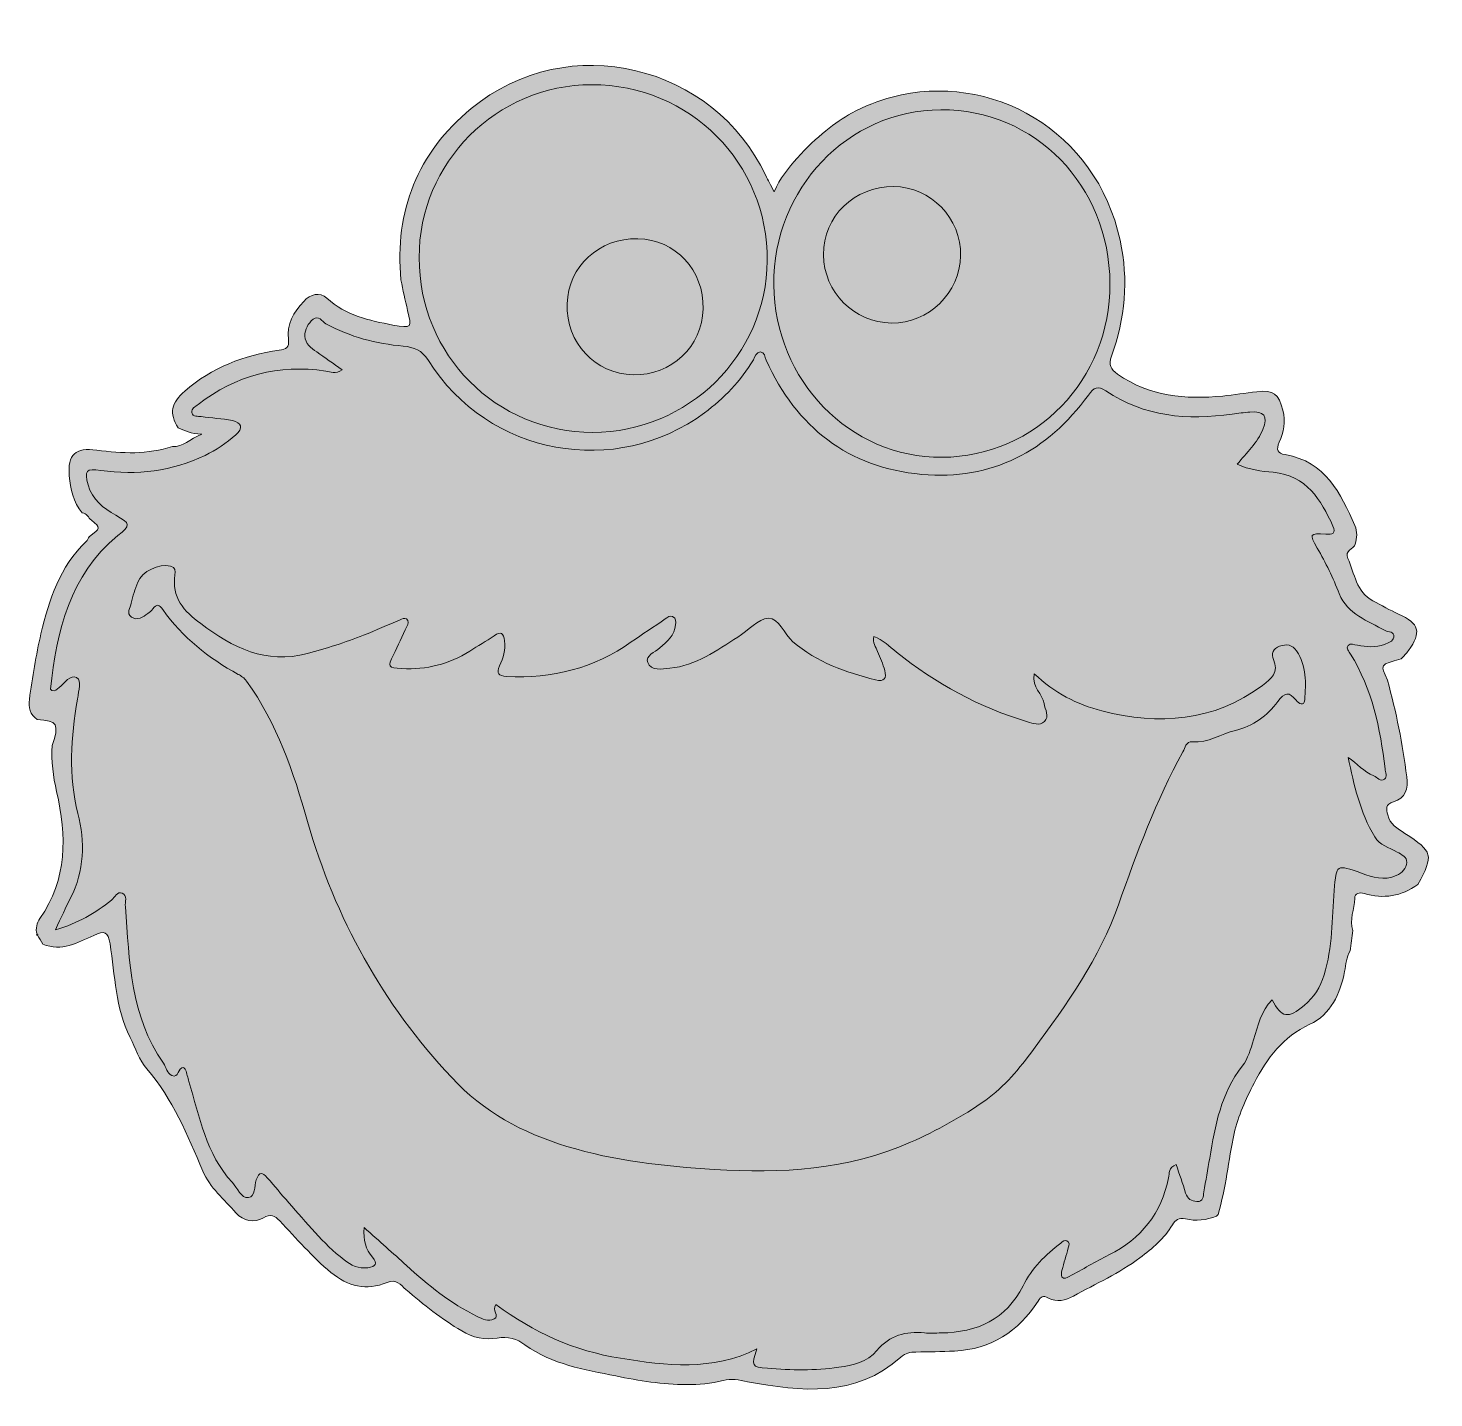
# Model space of a CAD drawing. Header units: inches. Extents: x 0.53 to 4.56, y -4.42 to -0.5.
import ezdxf

# ---------------------------------------------------------------- set-up
doc = ezdxf.new("R2010")
doc.units = ezdxf.units.IN
doc.header["$MEASUREMENT"] = 0
doc.layers.add('Layer 1', color=7, linetype='Continuous')

# ---------------------------------------------------------------- blocks, each defined once
blk = doc.blocks.new('block 2')
at = {"layer": 'Layer 1'}
h = blk.add_hatch(color=152, dxfattribs=at)
h.dxf.hatch_style = 2
edge = h.paths.add_edge_path()
edge.add_spline(control_points=[(0.5988, -2.391), (0.6174, -2.2242), (0.6522, -2.0651), (0.7919, -1.9508), (0.8298, -1.9199), (0.8275, -1.9165), (0.7858, -1.8926), (0.7497, -1.8719), (0.7182, -1.8479), (0.7065, -1.8049), (0.6956, -1.7647), (0.7006, -1.7577), (0.7426, -1.7637), (0.8466, -1.7787), (0.9468, -1.7666), (1.0418, -1.7207), (1.0737, -1.7053), (1.1031, -1.6854), (1.1299, -1.662), (1.1523, -1.6424), (1.1464, -1.6267), (1.12, -1.6211), (1.0907, -1.6148), (1.0602, -1.6141), (1.0305, -1.6093), (1.0213, -1.6078), (1.0069, -1.612), (1.0039, -1.5984), (1.0012, -1.5861), (1.0139, -1.5812), (1.0218, -1.575), (1.1302, -1.4912), (1.252, -1.4588), (1.3877, -1.479), (1.4013, -1.4811), (1.4154, -1.4891), (1.4344, -1.4757), (1.4091, -1.4576), (1.3856, -1.4406), (1.3618, -1.424), (1.3453, -1.4126), (1.3286, -1.4007), (1.3277, -1.3788), (1.327, -1.3595), (1.3375, -1.3424), (1.3512, -1.3307), (1.3669, -1.3173), (1.3767, -1.3371), (1.3881, -1.3433), (1.4571, -1.3816), (1.5317, -1.4005), (1.6094, -1.4077), (1.6408, -1.4107), (1.6632, -1.4189), (1.6818, -1.4488), (1.8531, -1.7232), (2.2202, -1.7864), (2.4728, -1.599), (2.5293, -1.5571), (2.5769, -1.5072), (2.6132, -1.4468), (2.6185, -1.4382), (2.6212, -1.4246), (2.6329, -1.4244), (2.646, -1.4242), (2.6457, -1.4387), (2.6498, -1.4477), (2.7373, -1.6402), (2.8846, -1.7563), (3.0958, -1.7751), (3.2961, -1.793), (3.4559, -1.7102), (3.5733, -1.5478), (3.5892, -1.5258), (3.6009, -1.5204), (3.6231, -1.5354), (3.7342, -1.6102), (3.8572, -1.621), (3.9857, -1.6022), (4.0025, -1.5997), (4.0196, -1.5981), (4.0365, -1.5967), (4.0773, -1.5934), (4.0885, -1.6079), (4.0735, -1.6464), (4.0584, -1.6851), (4.0269, -1.7124), (4.0003, -1.7463), (4.0337, -1.7624), (4.0694, -1.7658), (4.1033, -1.7693), (4.1996, -1.7791), (4.2399, -1.8475), (4.2745, -1.9236), (4.2841, -1.9446), (4.2726, -1.9474), (4.2542, -1.9465), (4.207, -1.9443), (4.2059, -1.9456), (4.2294, -1.9863), (4.2539, -2.0284), (4.2744, -2.072), (4.2926, -2.1171), (4.3165, -2.1763), (4.3744, -2.1949), (4.4241, -2.223), (4.4332, -2.2282), (4.4514, -2.2243), (4.4486, -2.2419), (4.4466, -2.2546), (4.4334, -2.2582), (4.4221, -2.2625), (4.3964, -2.2723), (4.3705, -2.2698), (4.3444, -2.265), (4.3355, -2.2634), (4.3249, -2.2583), (4.3183, -2.2659), (4.3107, -2.2747), (4.3202, -2.2825), (4.3248, -2.2901), (4.3865, -2.391), (4.4104, -2.5033), (4.4237, -2.6188), (4.4249, -2.629), (4.431, -2.642), (4.4222, -2.6488), (4.4104, -2.6581), (4.4016, -2.6432), (4.3913, -2.6391), (4.363, -2.6278), (4.3439, -2.6039), (4.3182, -2.5864), (4.3348, -2.6657), (4.3519, -2.7441), (4.3941, -2.8141), (4.4086, -2.8381), (4.4357, -2.8448), (4.4581, -2.8577), (4.4709, -2.865), (4.4869, -2.8725), (4.4861, -2.8874), (4.4852, -2.9043), (4.4729, -2.9176), (4.4558, -2.9254), (4.4213, -2.9411), (4.3886, -2.9297), (4.3567, -2.9185), (4.283, -2.8924), (4.2842, -2.8918), (4.2782, -2.9681), (4.2718, -3.049), (4.2734, -3.1309), (4.2491, -3.2098), (4.2384, -3.2448), (4.2198, -3.2741), (4.192, -3.2975), (4.146, -3.3364), (4.1275, -3.3334), (4.1002, -3.2812), (4.0671, -3.3131), (4.0597, -3.3563), (4.0469, -3.3959), (4.0383, -3.4223), (4.0314, -3.4503), (4.0146, -3.4715), (3.953, -3.5491), (3.9371, -3.642), (3.9212, -3.7352), (3.9156, -3.7675), (3.9097, -3.7998), (3.9044, -3.8322), (3.9022, -3.8449), (3.9034, -3.8606), (3.8842, -3.8593), (3.8692, -3.8583), (3.8571, -3.8524), (3.8522, -3.8354), (3.8442, -3.8081), (3.8344, -3.7814), (3.8252, -3.7538), (3.8027, -3.7615), (3.8057, -3.7792), (3.8033, -3.7913), (3.7828, -3.8936), (3.7247, -3.9659), (3.6324, -4.0128), (3.5939, -4.0324), (3.5564, -4.054), (3.5181, -4.0743), (3.5118, -4.0777), (3.5031, -4.0837), (3.4973, -4.0752), (3.4945, -4.0711), (3.4963, -4.0628), (3.4978, -4.0568), (3.5034, -4.0352), (3.51, -4.0139), (3.5158, -3.9924), (3.5177, -3.9852), (3.5214, -3.9763), (3.5119, -3.9719), (3.5053, -3.9689), (3.5, -3.9744), (3.4947, -3.9785), (3.4502, -4.012), (3.4113, -4.0508), (3.3861, -4.101), (3.3374, -4.198), (3.2545, -4.2347), (3.1512, -4.2362), (3.1355, -4.2365), (3.1196, -4.2377), (3.104, -4.2362), (3.05, -4.2309), (3.0038, -4.2428), (2.9672, -4.2867), (2.9394, -4.3199), (2.8984, -4.3287), (2.8578, -4.3346), (2.7899, -4.3447), (2.7215, -4.3428), (2.6534, -4.3375), (2.6083, -4.3339), (2.6071, -4.3303), (2.6236, -4.2818), (2.4941, -4.3464), (2.364, -4.3297), (2.2324, -4.3089), (2.0999, -4.288), (1.9827, -4.2341), (1.8754, -4.1551), (1.8618, -4.1712), (1.8873, -4.187), (1.87, -4.1962), (1.8531, -4.2053), (1.8367, -4.1961), (1.8215, -4.1888), (1.7454, -4.152), (1.681, -4.0991), (1.619, -4.0427), (1.5805, -4.0077), (1.5414, -3.9735), (1.4975, -3.9343), (1.4949, -3.971), (1.5022, -3.9968), (1.5215, -4.0193), (1.5375, -4.038), (1.5305, -4.0459), (1.5085, -4.0492), (1.4814, -4.0533), (1.4603, -4.0426), (1.4399, -4.0266), (1.3796, -3.9792), (1.3321, -3.9196), (1.2815, -3.8629), (1.2606, -3.8395), (1.2408, -3.8152), (1.2201, -3.7916), (1.2065, -3.776), (1.1968, -3.7722), (1.1885, -3.7978), (1.1828, -3.8156), (1.1851, -3.8461), (1.1664, -3.8482), (1.1441, -3.8507), (1.1347, -3.8207), (1.12, -3.8049), (1.044, -3.7235), (1.026, -3.6168), (0.9955, -3.5157), (0.9921, -3.5044), (0.9894, -3.4929), (0.9859, -3.4816), (0.9852, -3.4795), (0.9826, -3.4779), (0.9806, -3.4758), (0.9629, -3.4743), (0.967, -3.5078), (0.9463, -3.4985), (0.9323, -3.4922), (0.9307, -3.4748), (0.9225, -3.4632), (0.827, -3.328), (0.8251, -3.1702), (0.8132, -3.0147), (0.8121, -3.0011), (0.82, -2.9821), (0.8041, -2.9754), (0.7902, -2.9695), (0.7831, -2.9878), (0.7734, -2.9956), (0.7274, -3.0326), (0.6777, -3.0619), (0.6131, -3.0808), (0.6298, -3.0451), (0.6419, -3.0167), (0.6561, -2.9893), (0.6964, -2.9114), (0.6973, -2.8292), (0.6771, -2.7475), (0.6499, -2.6377), (0.6568, -2.5291), (0.676, -2.4199), (0.6763, -2.4186), (0.6766, -2.4173), (0.6767, -2.416), (0.6778, -2.3957), (0.6902, -2.3669), (0.6735, -2.3575), (0.656, -2.3478), (0.6389, -2.3737), (0.6231, -2.3863), (0.6169, -2.3913), (0.6117, -2.3975), (0.6026, -2.3948), (0.6013, -2.3935), (0.6, -2.3923), (0.5988, -2.391)], knot_values=[0, 0, 0, 0, 1, 1, 1, 2, 2, 2, 3, 3, 3, 4, 4, 4, 5, 5, 5, 6, 6, 6, 7, 7, 7, 8, 8, 8, 9, 9, 9, 10, 10, 10, 11, 11, 11, 12, 12, 12, 13, 13, 13, 14, 14, 14, 15, 15, 15, 16, 16, 16, 17, 17, 17, 18, 18, 18, 19, 19, 19, 20, 20, 20, 21, 21, 21, 22, 22, 22, 23, 23, 23, 24, 24, 24, 25, 25, 25, 26, 26, 26, 27, 27, 27, 28, 28, 28, 29, 29, 29, 30, 30, 30, 31, 31, 31, 32, 32, 32, 33, 33, 33, 34, 34, 34, 35, 35, 35, 36, 36, 36, 37, 37, 37, 38, 38, 38, 39, 39, 39, 40, 40, 40, 41, 41, 41, 42, 42, 42, 43, 43, 43, 44, 44, 44, 45, 45, 45, 46, 46, 46, 47, 47, 47, 48, 48, 48, 49, 49, 49, 50, 50, 50, 51, 51, 51, 52, 52, 52, 53, 53, 53, 54, 54, 54, 55, 55, 55, 56, 56, 56, 57, 57, 57, 58, 58, 58, 59, 59, 59, 60, 60, 60, 61, 61, 61, 62, 62, 62, 63, 63, 63, 64, 64, 64, 65, 65, 65, 66, 66, 66, 67, 67, 67, 68, 68, 68, 69, 69, 69, 70, 70, 70, 71, 71, 71, 72, 72, 72, 73, 73, 73, 74, 74, 74, 75, 75, 75, 76, 76, 76, 77, 77, 77, 78, 78, 78, 79, 79, 79, 80, 80, 80, 81, 81, 81, 82, 82, 82, 83, 83, 83, 84, 84, 84, 85, 85, 85, 86, 86, 86, 87, 87, 87, 88, 88, 88, 89, 89, 89, 90, 90, 90, 91, 91, 91, 92, 92, 92, 93, 93, 93, 94, 94, 94, 95, 95, 95, 96, 96, 96, 97, 97, 97, 98, 98, 98, 99, 99, 99, 100, 100, 100, 101, 101, 101, 102, 102, 102, 103, 103, 103, 104, 104, 104, 105, 105, 105, 106, 106, 106, 106], degree=3, periodic=1)
edge = h.paths.add_edge_path()
edge.add_spline(control_points=[(2.9581, -2.24), (2.954, -2.2582), (2.9647, -2.2697), (2.9694, -2.2826), (2.9761, -2.301), (2.9847, -2.3188), (2.9898, -2.3377), (2.9956, -2.3591), (2.9887, -2.3707), (2.9635, -2.3643), (2.8777, -2.3426), (2.7955, -2.314), (2.7268, -2.255), (2.7013, -2.2331), (2.6862, -2.1864), (2.6566, -2.1878), (2.6264, -2.1892), (2.5981, -2.223), (2.5683, -2.2417), (2.5074, -2.2799), (2.4487, -2.3236), (2.3738, -2.331), (2.3508, -2.3333), (2.3203, -2.3397), (2.3104, -2.3144), (2.3027, -2.2951), (2.3315, -2.2848), (2.3453, -2.2725), (2.3661, -2.2539), (2.3877, -2.2367), (2.3902, -2.2065), (2.391, -2.1979), (2.3924, -2.187), (2.3817, -2.1824), (2.3734, -2.1787), (2.3673, -2.185), (2.3607, -2.1895), (2.3283, -2.2117), (2.2955, -2.2333), (2.2632, -2.2556), (2.1557, -2.33), (2.0371, -2.3626), (1.9065, -2.3541), (1.8819, -2.3525), (1.8766, -2.3456), (1.8858, -2.3243), (1.8958, -2.3013), (1.9038, -2.2784), (1.9, -2.2522), (1.8968, -2.2301), (1.8906, -2.2237), (1.8703, -2.2377), (1.8476, -2.2534), (1.8237, -2.2672), (1.8004, -2.2818), (1.7409, -2.3193), (1.6762, -2.336), (1.6058, -2.3318), (1.5654, -2.3294), (1.564, -2.3272), (1.5817, -2.2927), (1.5953, -2.2658), (1.6074, -2.2382), (1.6202, -2.2109), (1.6236, -2.2036), (1.6271, -2.1956), (1.6189, -2.1897), (1.613, -2.1855), (1.6067, -2.1892), (1.6005, -2.1919), (1.5657, -2.2069), (1.531, -2.2223), (1.4957, -2.2363), (1.4432, -2.2571), (1.3895, -2.274), (1.3349, -2.2887), (1.2157, -2.3207), (1.1207, -2.2711), (1.0292, -2.2031), (0.9809, -2.1672), (0.945, -2.1282), (0.9554, -2.0628), (0.957, -2.0526), (0.9571, -2.0424), (0.9424, -2.0386), (0.9097, -2.0302), (0.8606, -2.0531), (0.8487, -2.0846), (0.8413, -2.1041), (0.8341, -2.124), (0.8299, -2.1444), (0.8273, -2.1572), (0.8148, -2.1735), (0.831, -2.1842), (0.8479, -2.1955), (0.8635, -2.1843), (0.8775, -2.1742), (0.8828, -2.1704), (0.8881, -2.166), (0.8919, -2.1608), (0.9031, -2.1453), (0.9101, -2.1481), (0.9206, -2.163), (0.977, -2.2428), (1.052, -2.3014), (1.1367, -2.3484), (1.1456, -2.3534), (1.1537, -2.3581), (1.1605, -2.3675), (1.2481, -2.4892), (1.2949, -2.6284), (1.3355, -2.7703), (1.4148, -3.0479), (1.5509, -3.293), (1.7485, -3.5041), (1.8398, -3.6017), (1.9516, -3.663), (2.0781, -3.7014), (2.216, -3.7433), (2.3579, -3.7583), (2.5007, -3.7674), (2.6935, -3.7797), (2.883, -3.7699), (3.0637, -3.6896), (3.1395, -3.6559), (3.2121, -3.6162), (3.2791, -3.5689), (3.3329, -3.5307), (3.3761, -3.478), (3.4157, -3.4242), (3.5115, -3.2941), (3.6055, -3.1626), (3.6598, -3.0086), (3.7126, -2.8588), (3.7676, -2.7102), (3.8444, -2.5707), (3.8508, -2.559), (3.8521, -2.5403), (3.8719, -2.5419), (3.9169, -2.5456), (3.9539, -2.5193), (3.9952, -2.5091), (4.0449, -2.497), (4.0862, -2.467), (4.1163, -2.4264), (4.136, -2.3999), (4.1489, -2.3969), (4.1689, -2.4226), (4.1767, -2.4326), (4.1917, -2.4415), (4.1934, -2.4219), (4.1975, -2.3736), (4.199, -2.3244), (4.1703, -2.2811), (4.1584, -2.2631), (4.1404, -2.261), (4.1214, -2.2676), (4.1029, -2.274), (4.0971, -2.29), (4.1039, -2.3057), (4.1198, -2.3427), (4.0985, -2.3607), (4.0727, -2.3799), (3.9319, -2.4848), (3.7761, -2.4946), (3.6124, -2.4532), (3.5407, -2.435), (3.4764, -2.4012), (3.4182, -2.3469), (3.41, -2.3872), (3.4429, -2.404), (3.4467, -2.432), (3.449, -2.4496), (3.4631, -2.4684), (3.4473, -2.4838), (3.4336, -2.4971), (3.4148, -2.4888), (3.3987, -2.4841), (3.2596, -2.4436), (3.1362, -2.3739), (3.023, -2.2845), (3.0032, -2.2689), (2.9855, -2.2491), (2.9581, -2.24)], knot_values=[0, 0, 0, 0, 1, 1, 1, 2, 2, 2, 3, 3, 3, 4, 4, 4, 5, 5, 5, 6, 6, 6, 7, 7, 7, 8, 8, 8, 9, 9, 9, 10, 10, 10, 11, 11, 11, 12, 12, 12, 13, 13, 13, 14, 14, 14, 15, 15, 15, 16, 16, 16, 17, 17, 17, 18, 18, 18, 19, 19, 19, 20, 20, 20, 21, 21, 21, 22, 22, 22, 23, 23, 23, 24, 24, 24, 25, 25, 25, 26, 26, 26, 27, 27, 27, 28, 28, 28, 29, 29, 29, 30, 30, 30, 31, 31, 31, 32, 32, 32, 33, 33, 33, 34, 34, 34, 35, 35, 35, 36, 36, 36, 37, 37, 37, 38, 38, 38, 39, 39, 39, 40, 40, 40, 41, 41, 41, 42, 42, 42, 43, 43, 43, 44, 44, 44, 45, 45, 45, 46, 46, 46, 47, 47, 47, 48, 48, 48, 49, 49, 49, 50, 50, 50, 51, 51, 51, 52, 52, 52, 53, 53, 53, 54, 54, 54, 55, 55, 55, 56, 56, 56, 57, 57, 57, 58, 58, 58, 59, 59, 59, 60, 60, 60, 61, 61, 61, 61], degree=3, periodic=1)
at = {"layer": 'Layer 1', "lineweight": 0}
for points, knots in [([(2.1528, -1.6547), (1.8755, -1.6548), (1.6555, -1.4333), (1.6552, -1.1539), (1.6549, -0.8811), (1.8768, -0.6586), (2.1498, -0.6582), (2.4308, -0.6577), (2.6555, -0.8831), (2.653, -1.1629), (2.6505, -1.434), (2.4262, -1.6546), (2.1528, -1.6547)], [0, 0, 0, 0, 1, 1, 1, 2, 2, 2, 3, 3, 3, 4, 4, 4, 4]), ([(3.6353, -1.2282), (3.6373, -1.5034), (3.4233, -1.7247), (3.1537, -1.7262), (2.8899, -1.7278), (2.6738, -1.5061), (2.6717, -1.2317), (2.6694, -0.9559), (2.8834, -0.7317), (3.1503, -0.73), (3.4205, -0.7283), (3.6333, -0.947), (3.6353, -1.2282)], [0, 0, 0, 0, 1, 1, 1, 2, 2, 2, 3, 3, 3, 4, 4, 4, 4]), ([(3.0094, -1.3415), (3.1156, -1.3423), (3.2051, -1.255), (3.2073, -1.1486), (3.2095, -1.0421), (3.1214, -0.9508), (3.0158, -0.9501), (2.9022, -0.9495), (2.8142, -1.035), (2.8144, -1.1458), (2.8146, -1.2524), (2.9025, -1.3406), (3.0094, -1.3415)], [0, 0, 0, 0, 1, 1, 1, 2, 2, 2, 3, 3, 3, 4, 4, 4, 4]), ([(2.4693, -1.3007), (2.472, -1.1902), (2.3901, -1.1023), (2.2819, -1.0997), (2.1712, -1.097), (2.0824, -1.1788), (2.0795, -1.2861), (2.0764, -1.3984), (2.1591, -1.487), (2.2692, -1.4896), (2.3787, -1.4921), (2.4665, -1.4092), (2.4693, -1.3007)], [0, 0, 0, 0, 1, 1, 1, 2, 2, 2, 3, 3, 3, 4, 4, 4, 4]), ([(0.5988, -2.391), (0.6174, -2.2242), (0.6522, -2.0651), (0.7919, -1.9508), (0.8298, -1.9199), (0.8275, -1.9165), (0.7858, -1.8926), (0.7497, -1.8719), (0.7182, -1.8479), (0.7065, -1.8049), (0.6956, -1.7647), (0.7006, -1.7577), (0.7426, -1.7637), (0.8466, -1.7787), (0.9468, -1.7666), (1.0418, -1.7207), (1.0737, -1.7053), (1.1031, -1.6854), (1.1299, -1.662), (1.1523, -1.6424), (1.1464, -1.6267), (1.12, -1.6211), (1.0907, -1.6148), (1.0602, -1.6141), (1.0305, -1.6093), (1.0213, -1.6078), (1.0069, -1.612), (1.0039, -1.5984), (1.0012, -1.5861), (1.0139, -1.5812), (1.0218, -1.575), (1.1302, -1.4912), (1.252, -1.4588), (1.3877, -1.479), (1.4013, -1.4811), (1.4154, -1.4891), (1.4344, -1.4757), (1.4091, -1.4576), (1.3856, -1.4406), (1.3618, -1.424), (1.3453, -1.4126), (1.3286, -1.4007), (1.3277, -1.3788), (1.327, -1.3595), (1.3375, -1.3424), (1.3512, -1.3307), (1.3669, -1.3173), (1.3767, -1.3371), (1.3881, -1.3433), (1.4571, -1.3816), (1.5317, -1.4005), (1.6094, -1.4077), (1.6408, -1.4107), (1.6632, -1.4189), (1.6818, -1.4488), (1.8531, -1.7232), (2.2202, -1.7864), (2.4728, -1.599), (2.5293, -1.5571), (2.5769, -1.5072), (2.6132, -1.4468), (2.6185, -1.4382), (2.6212, -1.4246), (2.6329, -1.4244), (2.646, -1.4242), (2.6457, -1.4387), (2.6498, -1.4477), (2.7373, -1.6402), (2.8846, -1.7563), (3.0958, -1.7751), (3.2961, -1.793), (3.4559, -1.7102), (3.5733, -1.5478), (3.5892, -1.5258), (3.6009, -1.5204), (3.6231, -1.5354), (3.7342, -1.6102), (3.8572, -1.621), (3.9857, -1.6022), (4.0025, -1.5997), (4.0196, -1.5981), (4.0365, -1.5967), (4.0773, -1.5934), (4.0885, -1.6079), (4.0735, -1.6464), (4.0584, -1.6851), (4.0269, -1.7124), (4.0003, -1.7463), (4.0337, -1.7624), (4.0694, -1.7658), (4.1033, -1.7693), (4.1996, -1.7791), (4.2399, -1.8475), (4.2745, -1.9236), (4.2841, -1.9446), (4.2726, -1.9474), (4.2542, -1.9465), (4.207, -1.9443), (4.2059, -1.9456), (4.2294, -1.9863), (4.2539, -2.0284), (4.2744, -2.072), (4.2926, -2.1171), (4.3165, -2.1763), (4.3744, -2.1949), (4.4241, -2.223), (4.4332, -2.2282), (4.4514, -2.2243), (4.4486, -2.2419), (4.4466, -2.2546), (4.4334, -2.2582), (4.4221, -2.2625), (4.3964, -2.2723), (4.3705, -2.2698), (4.3444, -2.265), (4.3355, -2.2634), (4.3249, -2.2583), (4.3183, -2.2659), (4.3107, -2.2747), (4.3202, -2.2825), (4.3248, -2.2901), (4.3865, -2.391), (4.4104, -2.5033), (4.4237, -2.6188), (4.4249, -2.629), (4.431, -2.642), (4.4222, -2.6488), (4.4104, -2.6581), (4.4016, -2.6432), (4.3913, -2.6391), (4.363, -2.6278), (4.3439, -2.6039), (4.3182, -2.5864), (4.3348, -2.6657), (4.3519, -2.7441), (4.3941, -2.8141), (4.4086, -2.8381), (4.4357, -2.8448), (4.4581, -2.8577), (4.4709, -2.865), (4.4869, -2.8725), (4.4861, -2.8874), (4.4852, -2.9043), (4.4729, -2.9176), (4.4558, -2.9254), (4.4213, -2.9411), (4.3886, -2.9297), (4.3567, -2.9185), (4.283, -2.8924), (4.2842, -2.8918), (4.2782, -2.9681), (4.2718, -3.049), (4.2734, -3.1309), (4.2491, -3.2098), (4.2384, -3.2448), (4.2198, -3.2741), (4.192, -3.2975), (4.146, -3.3364), (4.1275, -3.3334), (4.1002, -3.2812), (4.0671, -3.3131), (4.0597, -3.3563), (4.0469, -3.3959), (4.0383, -3.4223), (4.0314, -3.4503), (4.0146, -3.4715), (3.953, -3.5491), (3.9371, -3.642), (3.9212, -3.7352), (3.9156, -3.7675), (3.9097, -3.7998), (3.9044, -3.8322), (3.9022, -3.8449), (3.9034, -3.8606), (3.8842, -3.8593), (3.8692, -3.8583), (3.8571, -3.8524), (3.8522, -3.8354), (3.8442, -3.8081), (3.8344, -3.7814), (3.8252, -3.7538), (3.8027, -3.7615), (3.8057, -3.7792), (3.8033, -3.7913), (3.7828, -3.8936), (3.7247, -3.9659), (3.6324, -4.0128), (3.5939, -4.0324), (3.5564, -4.054), (3.5181, -4.0743), (3.5118, -4.0777), (3.5031, -4.0837), (3.4973, -4.0752), (3.4945, -4.0711), (3.4963, -4.0628), (3.4978, -4.0568), (3.5034, -4.0352), (3.51, -4.0139), (3.5158, -3.9924), (3.5177, -3.9852), (3.5214, -3.9763), (3.5119, -3.9719), (3.5053, -3.9689), (3.5, -3.9744), (3.4947, -3.9785), (3.4502, -4.012), (3.4113, -4.0508), (3.3861, -4.101), (3.3374, -4.198), (3.2545, -4.2347), (3.1512, -4.2362), (3.1355, -4.2365), (3.1196, -4.2377), (3.104, -4.2362), (3.05, -4.2309), (3.0038, -4.2428), (2.9672, -4.2867), (2.9394, -4.3199), (2.8984, -4.3287), (2.8578, -4.3346), (2.7899, -4.3447), (2.7215, -4.3428), (2.6534, -4.3375), (2.6083, -4.3339), (2.6071, -4.3303), (2.6236, -4.2818), (2.4941, -4.3464), (2.364, -4.3297), (2.2324, -4.3089), (2.0999, -4.288), (1.9827, -4.2341), (1.8754, -4.1551), (1.8618, -4.1712), (1.8873, -4.187), (1.87, -4.1962), (1.8531, -4.2053), (1.8367, -4.1961), (1.8215, -4.1888), (1.7454, -4.152), (1.681, -4.0991), (1.619, -4.0427), (1.5805, -4.0077), (1.5414, -3.9735), (1.4975, -3.9343), (1.4949, -3.971), (1.5022, -3.9968), (1.5215, -4.0193), (1.5375, -4.038), (1.5305, -4.0459), (1.5085, -4.0492), (1.4814, -4.0533), (1.4603, -4.0426), (1.4399, -4.0266), (1.3796, -3.9792), (1.3321, -3.9196), (1.2815, -3.8629), (1.2606, -3.8395), (1.2408, -3.8152), (1.2201, -3.7916), (1.2065, -3.776), (1.1968, -3.7722), (1.1885, -3.7978), (1.1828, -3.8156), (1.1851, -3.8461), (1.1664, -3.8482), (1.1441, -3.8507), (1.1347, -3.8207), (1.12, -3.8049), (1.044, -3.7235), (1.026, -3.6168), (0.9955, -3.5157), (0.9921, -3.5044), (0.9894, -3.4929), (0.9859, -3.4816), (0.9852, -3.4795), (0.9826, -3.4779), (0.9806, -3.4758), (0.9629, -3.4743), (0.967, -3.5078), (0.9463, -3.4985), (0.9323, -3.4922), (0.9307, -3.4748), (0.9225, -3.4632), (0.827, -3.328), (0.8251, -3.1702), (0.8132, -3.0147), (0.8121, -3.0011), (0.82, -2.9821), (0.8041, -2.9754), (0.7902, -2.9695), (0.7831, -2.9878), (0.7734, -2.9956), (0.7274, -3.0326), (0.6777, -3.0619), (0.6131, -3.0808), (0.6298, -3.0451), (0.6419, -3.0167), (0.6561, -2.9893), (0.6964, -2.9114), (0.6973, -2.8292), (0.6771, -2.7475), (0.6499, -2.6377), (0.6568, -2.5291), (0.676, -2.4199), (0.6763, -2.4186), (0.6766, -2.4173), (0.6767, -2.416), (0.6778, -2.3957), (0.6902, -2.3669), (0.6735, -2.3575), (0.656, -2.3478), (0.6389, -2.3737), (0.6231, -2.3863), (0.6169, -2.3913), (0.6117, -2.3975), (0.6026, -2.3948), (0.6013, -2.3935), (0.6, -2.3923), (0.5988, -2.391)], [0, 0, 0, 0, 1, 1, 1, 2, 2, 2, 3, 3, 3, 4, 4, 4, 5, 5, 5, 6, 6, 6, 7, 7, 7, 8, 8, 8, 9, 9, 9, 10, 10, 10, 11, 11, 11, 12, 12, 12, 13, 13, 13, 14, 14, 14, 15, 15, 15, 16, 16, 16, 17, 17, 17, 18, 18, 18, 19, 19, 19, 20, 20, 20, 21, 21, 21, 22, 22, 22, 23, 23, 23, 24, 24, 24, 25, 25, 25, 26, 26, 26, 27, 27, 27, 28, 28, 28, 29, 29, 29, 30, 30, 30, 31, 31, 31, 32, 32, 32, 33, 33, 33, 34, 34, 34, 35, 35, 35, 36, 36, 36, 37, 37, 37, 38, 38, 38, 39, 39, 39, 40, 40, 40, 41, 41, 41, 42, 42, 42, 43, 43, 43, 44, 44, 44, 45, 45, 45, 46, 46, 46, 47, 47, 47, 48, 48, 48, 49, 49, 49, 50, 50, 50, 51, 51, 51, 52, 52, 52, 53, 53, 53, 54, 54, 54, 55, 55, 55, 56, 56, 56, 57, 57, 57, 58, 58, 58, 59, 59, 59, 60, 60, 60, 61, 61, 61, 62, 62, 62, 63, 63, 63, 64, 64, 64, 65, 65, 65, 66, 66, 66, 67, 67, 67, 68, 68, 68, 69, 69, 69, 70, 70, 70, 71, 71, 71, 72, 72, 72, 73, 73, 73, 74, 74, 74, 75, 75, 75, 76, 76, 76, 77, 77, 77, 78, 78, 78, 79, 79, 79, 80, 80, 80, 81, 81, 81, 82, 82, 82, 83, 83, 83, 84, 84, 84, 85, 85, 85, 86, 86, 86, 87, 87, 87, 88, 88, 88, 89, 89, 89, 90, 90, 90, 91, 91, 91, 92, 92, 92, 93, 93, 93, 94, 94, 94, 95, 95, 95, 96, 96, 96, 97, 97, 97, 98, 98, 98, 99, 99, 99, 100, 100, 100, 101, 101, 101, 102, 102, 102, 103, 103, 103, 104, 104, 104, 105, 105, 105, 106, 106, 106, 106]), ([(2.9581, -2.24), (2.954, -2.2582), (2.9647, -2.2697), (2.9694, -2.2826), (2.9761, -2.301), (2.9847, -2.3188), (2.9898, -2.3377), (2.9956, -2.3591), (2.9887, -2.3707), (2.9635, -2.3643), (2.8777, -2.3426), (2.7955, -2.314), (2.7268, -2.255), (2.7013, -2.2331), (2.6862, -2.1864), (2.6566, -2.1878), (2.6264, -2.1892), (2.5981, -2.223), (2.5683, -2.2417), (2.5074, -2.2799), (2.4487, -2.3236), (2.3738, -2.331), (2.3508, -2.3333), (2.3203, -2.3397), (2.3104, -2.3144), (2.3027, -2.2951), (2.3315, -2.2848), (2.3453, -2.2725), (2.3661, -2.2539), (2.3877, -2.2367), (2.3902, -2.2065), (2.391, -2.1979), (2.3924, -2.187), (2.3817, -2.1824), (2.3734, -2.1787), (2.3673, -2.185), (2.3607, -2.1895), (2.3283, -2.2117), (2.2955, -2.2333), (2.2632, -2.2556), (2.1557, -2.33), (2.0371, -2.3626), (1.9065, -2.3541), (1.8819, -2.3525), (1.8766, -2.3456), (1.8858, -2.3243), (1.8958, -2.3013), (1.9038, -2.2784), (1.9, -2.2522), (1.8968, -2.2301), (1.8906, -2.2237), (1.8703, -2.2377), (1.8476, -2.2534), (1.8237, -2.2672), (1.8004, -2.2818), (1.7409, -2.3193), (1.6762, -2.336), (1.6058, -2.3318), (1.5654, -2.3294), (1.564, -2.3272), (1.5817, -2.2927), (1.5953, -2.2658), (1.6074, -2.2382), (1.6202, -2.2109), (1.6236, -2.2036), (1.6271, -2.1956), (1.6189, -2.1897), (1.613, -2.1855), (1.6067, -2.1892), (1.6005, -2.1919), (1.5657, -2.2069), (1.531, -2.2223), (1.4957, -2.2363), (1.4432, -2.2571), (1.3895, -2.274), (1.3349, -2.2887), (1.2157, -2.3207), (1.1207, -2.2711), (1.0292, -2.2031), (0.9809, -2.1672), (0.945, -2.1282), (0.9554, -2.0628), (0.957, -2.0526), (0.9571, -2.0424), (0.9424, -2.0386), (0.9097, -2.0302), (0.8606, -2.0531), (0.8487, -2.0846), (0.8413, -2.1041), (0.8341, -2.124), (0.8299, -2.1444), (0.8273, -2.1572), (0.8148, -2.1735), (0.831, -2.1842), (0.8479, -2.1955), (0.8635, -2.1843), (0.8775, -2.1742), (0.8828, -2.1704), (0.8881, -2.166), (0.8919, -2.1608), (0.9031, -2.1453), (0.9101, -2.1481), (0.9206, -2.163), (0.977, -2.2428), (1.052, -2.3014), (1.1367, -2.3484), (1.1456, -2.3534), (1.1537, -2.3581), (1.1605, -2.3675), (1.2481, -2.4892), (1.2949, -2.6284), (1.3355, -2.7703), (1.4148, -3.0479), (1.5509, -3.293), (1.7485, -3.5041), (1.8398, -3.6017), (1.9516, -3.663), (2.0781, -3.7014), (2.216, -3.7433), (2.3579, -3.7583), (2.5007, -3.7674), (2.6935, -3.7797), (2.883, -3.7699), (3.0637, -3.6896), (3.1395, -3.6559), (3.2121, -3.6162), (3.2791, -3.5689), (3.3329, -3.5307), (3.3761, -3.478), (3.4157, -3.4242), (3.5115, -3.2941), (3.6055, -3.1626), (3.6598, -3.0086), (3.7126, -2.8588), (3.7676, -2.7102), (3.8444, -2.5707), (3.8508, -2.559), (3.8521, -2.5403), (3.8719, -2.5419), (3.9169, -2.5456), (3.9539, -2.5193), (3.9952, -2.5091), (4.0449, -2.497), (4.0862, -2.467), (4.1163, -2.4264), (4.136, -2.3999), (4.1489, -2.3969), (4.1689, -2.4226), (4.1767, -2.4326), (4.1917, -2.4415), (4.1934, -2.4219), (4.1975, -2.3736), (4.199, -2.3244), (4.1703, -2.2811), (4.1584, -2.2631), (4.1404, -2.261), (4.1214, -2.2676), (4.1029, -2.274), (4.0971, -2.29), (4.1039, -2.3057), (4.1198, -2.3427), (4.0985, -2.3607), (4.0727, -2.3799), (3.9319, -2.4848), (3.7761, -2.4946), (3.6124, -2.4532), (3.5407, -2.435), (3.4764, -2.4012), (3.4182, -2.3469), (3.41, -2.3872), (3.4429, -2.404), (3.4467, -2.432), (3.449, -2.4496), (3.4631, -2.4684), (3.4473, -2.4838), (3.4336, -2.4971), (3.4148, -2.4888), (3.3987, -2.4841), (3.2596, -2.4436), (3.1362, -2.3739), (3.023, -2.2845), (3.0032, -2.2689), (2.9855, -2.2491), (2.9581, -2.24)], [0, 0, 0, 0, 1, 1, 1, 2, 2, 2, 3, 3, 3, 4, 4, 4, 5, 5, 5, 6, 6, 6, 7, 7, 7, 8, 8, 8, 9, 9, 9, 10, 10, 10, 11, 11, 11, 12, 12, 12, 13, 13, 13, 14, 14, 14, 15, 15, 15, 16, 16, 16, 17, 17, 17, 18, 18, 18, 19, 19, 19, 20, 20, 20, 21, 21, 21, 22, 22, 22, 23, 23, 23, 24, 24, 24, 25, 25, 25, 26, 26, 26, 27, 27, 27, 28, 28, 28, 29, 29, 29, 30, 30, 30, 31, 31, 31, 32, 32, 32, 33, 33, 33, 34, 34, 34, 35, 35, 35, 36, 36, 36, 37, 37, 37, 38, 38, 38, 39, 39, 39, 40, 40, 40, 41, 41, 41, 42, 42, 42, 43, 43, 43, 44, 44, 44, 45, 45, 45, 46, 46, 46, 47, 47, 47, 48, 48, 48, 49, 49, 49, 50, 50, 50, 51, 51, 51, 52, 52, 52, 53, 53, 53, 54, 54, 54, 55, 55, 55, 56, 56, 56, 57, 57, 57, 58, 58, 58, 59, 59, 59, 60, 60, 60, 61, 61, 61, 61])]:
    blk.add_open_spline(points, degree=3, knots=knots, dxfattribs=at)

msp = doc.modelspace()

# ---------------------------------------------------------------- hatches: boundary and pattern name
at = {"layer": 'Layer 1'}
h = msp.add_hatch(color=158, dxfattribs=at)
h.dxf.hatch_style = 2
edge = h.paths.add_edge_path()
edge.add_spline(control_points=[(4.4805, -2.8042), (4.4595, -2.7906), (4.4372, -2.7779), (4.4315, -2.7513), (4.4282, -2.7363), (4.4235, -2.7208), (4.448, -2.7139), (4.4829, -2.704), (4.4907, -2.6759), (4.4862, -2.6424), (4.4736, -2.5486), (4.4562, -2.4559), (4.4305, -2.3648), (4.4093, -2.3202), (4.4093, -2.3202), (4.4702, -2.3038), (4.477, -2.296), (4.4848, -2.2889), (4.4907, -2.2805), (4.529, -2.2267), (4.5222, -2.203), (4.4625, -2.1756), (4.4375, -2.1642), (4.4134, -2.1508), (4.3892, -2.1378), (4.3407, -2.1117), (4.3367, -2.0592), (4.317, -2.016), (4.3066, -1.9932), (4.3342, -1.9907), (4.3383, -1.9752), (4.3432, -1.9568), (4.345, -1.9395), (4.3371, -1.9215), (4.2958, -1.8291), (4.2529, -1.7383), (4.1376, -1.7187), (4.1157, -1.7149), (4.111, -1.7049), (4.1204, -1.6833), (4.1329, -1.6544), (4.139, -1.6239), (4.1308, -1.5915), (4.1191, -1.5443), (4.1044, -1.5327), (4.056, -1.5383), (4.0234, -1.542), (3.991, -1.5474), (3.9584, -1.5506), (3.8515, -1.5613), (3.7489, -1.5521), (3.6571, -1.4878), (3.6367, -1.4735), (3.631, -1.4617), (3.6399, -1.4365), (3.6784, -1.3283), (3.6892, -1.2188), (3.6644, -1.1041), (3.5961, -0.789), (3.2931, -0.619), (3.0109, -0.6938), (3.0109, -0.6938), (3.0109, -0.6938), (3.0109, -0.6938), (3.0109, -0.6938), (3.0109, -0.6938), (3.0109, -0.6938), (2.9716, -0.7043), (2.9327, -0.7195), (2.8948, -0.7397), (2.8488, -0.7659), (2.795, -0.8062), (2.7383, -0.8685), (2.7143, -0.8979), (2.688, -0.9264), (2.6733, -0.9656), (2.6627, -0.9455), (2.655, -0.9321), (2.6485, -0.9182), (2.5012, -0.6037), (2.0839, -0.496), (1.8042, -0.7267), (1.6501, -0.8538), (1.5851, -1.0194), (1.6028, -1.218), (1.6092, -1.247), (1.6153, -1.2761), (1.6222, -1.305), (1.6344, -1.356), (1.6347, -1.356), (1.5801, -1.3475), (1.5124, -1.3335), (1.445, -1.3202), (1.391, -1.2699), (1.3706, -1.251), (1.3434, -1.2587), (1.3243, -1.2796), (1.2961, -1.3103), (1.2748, -1.3449), (1.2807, -1.3888), (1.2838, -1.4118), (1.2743, -1.4166), (1.2536, -1.4195), (1.153, -1.4335), (1.0615, -1.4689), (0.9837, -1.5364), (0.9444, -1.5705), (0.9383, -1.5995), (0.9645, -1.6419), (0.9829, -1.649), (1.0003, -1.659), (1.032, -1.6598), (0.9968, -1.6743), (0.9783, -1.6969), (0.9486, -1.6953), (0.8771, -1.7186), (0.8041, -1.7158), (0.731, -1.7056), (0.6712, -1.6972), (0.6465, -1.719), (0.6526, -1.7792), (0.6564, -1.8172), (0.6645, -1.8544), (0.6891, -1.8856), (0.7028, -1.8863), (0.7071, -1.8994), (0.7159, -1.9064), (0.7433, -1.928), (0.7428, -1.9291), (0.7094, -1.954), (0.7067, -1.9584), (0.7048, -1.9637), (0.7011, -1.9673), (0.6253, -2.0395), (0.5943, -2.1343), (0.5714, -2.2319), (0.5567, -2.2938), (0.5477, -2.3572), (0.538, -2.4202), (0.5345, -2.4424), (0.5403, -2.4638), (0.5606, -2.4781), (0.6184, -2.4806), (0.6248, -2.4919), (0.6031, -2.5523), (0.6008, -2.597), (0.6063, -2.6414), (0.6161, -2.6845), (0.6453, -2.8122), (0.6472, -2.9352), (0.5684, -3.0486), (0.5598, -3.061), (0.5551, -3.0771), (0.56, -3.0934), (0.56, -3.0934), (0.5608, -3.0934), (0.5608, -3.0934), (0.5608, -3.0934), (0.5601, -3.0935), (0.5601, -3.0935), (0.5601, -3.0935), (0.5586, -3.096), (0.5586, -3.096), (0.5586, -3.096), (0.5615, -3.0959), (0.5616, -3.096), (0.5616, -3.096), (0.5616, -3.096), (0.5616, -3.096), (0.5666, -3.1045), (0.5716, -3.113), (0.5766, -3.1216), (0.6303, -3.1444), (0.6767, -3.1175), (0.7224, -3.0969), (0.7536, -3.083), (0.7638, -3.0845), (0.7695, -3.1212), (0.7834, -3.2115), (0.7851, -3.3049), (0.8269, -3.3892), (0.8421, -3.4197), (0.853, -3.4543), (0.8746, -3.4793), (0.9497, -3.5657), (0.9909, -3.6693), (1.0353, -3.7721), (1.0557, -3.8196), (1.0961, -3.8538), (1.1303, -3.8919), (1.1522, -3.9164), (1.1811, -3.9221), (1.2087, -3.9061), (1.2299, -3.8938), (1.2413, -3.9), (1.2556, -3.9148), (1.3038, -3.9648), (1.3483, -4.0183), (1.4024, -4.0627), (1.4513, -4.1029), (1.5041, -4.1164), (1.5632, -4.0913), (1.5896, -4.08), (1.6024, -4.0987), (1.6173, -4.1115), (1.6679, -4.155), (1.7198, -4.1963), (1.7773, -4.2304), (1.8093, -4.2493), (1.8443, -4.2574), (1.8787, -4.2508), (1.9106, -4.2447), (1.9349, -4.2533), (1.9586, -4.2705), (2.0363, -4.3269), (2.1288, -4.3412), (2.2191, -4.3596), (2.2855, -4.3731), (2.353, -4.3843), (2.4214, -4.3843), (2.457, -4.3842), (2.492, -4.3822), (2.5265, -4.3723), (2.55, -4.3655), (2.5721, -4.3714), (2.5966, -4.3759), (2.7505, -4.4043), (2.9049, -4.4224), (3.036, -4.3054), (3.049, -4.2938), (3.063, -4.2912), (3.0792, -4.2909), (3.1159, -4.2905), (3.1527, -4.2899), (3.1894, -4.2881), (3.2946, -4.2831), (3.3728, -4.2317), (3.4293, -4.1452), (3.4381, -4.1317), (3.4427, -4.1277), (3.4589, -4.1364), (3.4825, -4.1493), (3.5084, -4.1426), (3.5306, -4.1304), (3.5949, -4.0953), (3.662, -4.065), (3.7212, -4.0208), (3.7572, -3.9939), (3.7909, -3.9652), (3.8145, -3.9263), (3.8231, -3.9122), (3.8318, -3.9045), (3.852, -3.9093), (3.8814, -3.9162), (3.9119, -3.9129), (3.9407, -3.9013), (3.9422, -3.9), (3.9437, -3.8984), (3.945, -3.8968), (3.9679, -3.821), (3.9744, -3.7419), (3.9914, -3.6648), (4.0027, -3.6132), (4.0243, -3.5674), (4.0483, -3.5204), (4.0858, -3.4472), (4.1305, -3.3882), (4.2079, -3.3516), (4.2677, -3.3234), (4.2954, -3.2644), (4.3079, -3.1997), (4.3118, -3.1799), (4.3122, -3.1588), (4.3242, -3.1411), (4.3266, -3.1217), (4.329, -3.1022), (4.3314, -3.0827), (4.3205, -3.0514), (4.3361, -3.0215), (4.3368, -2.9907), (4.3372, -2.9758), (4.3509, -2.9728), (4.3636, -2.9765), (4.4193, -2.9931), (4.4706, -2.9848), (4.5178, -2.9507), (4.5637, -2.8661), (4.5614, -2.8566), (4.4805, -2.8042)], knot_values=[0, 0, 0, 0, 1, 1, 1, 2, 2, 2, 3, 3, 3, 4, 4, 4, 5, 5, 5, 6, 6, 6, 7, 7, 7, 8, 8, 8, 9, 9, 9, 10, 10, 10, 11, 11, 11, 12, 12, 12, 13, 13, 13, 14, 14, 14, 15, 15, 15, 16, 16, 16, 17, 17, 17, 18, 18, 18, 19, 19, 19, 20, 20, 20, 21, 21, 21, 22, 22, 22, 23, 23, 23, 24, 24, 24, 25, 25, 25, 26, 26, 26, 27, 27, 27, 28, 28, 28, 29, 29, 29, 30, 30, 30, 31, 31, 31, 32, 32, 32, 33, 33, 33, 34, 34, 34, 35, 35, 35, 36, 36, 36, 37, 37, 37, 38, 38, 38, 39, 39, 39, 40, 40, 40, 41, 41, 41, 42, 42, 42, 43, 43, 43, 44, 44, 44, 45, 45, 45, 46, 46, 46, 47, 47, 47, 48, 48, 48, 49, 49, 49, 50, 50, 50, 51, 51, 51, 52, 52, 52, 53, 53, 53, 54, 54, 54, 55, 55, 55, 56, 56, 56, 57, 57, 57, 58, 58, 58, 59, 59, 59, 60, 60, 60, 61, 61, 61, 62, 62, 62, 63, 63, 63, 64, 64, 64, 65, 65, 65, 66, 66, 66, 67, 67, 67, 68, 68, 68, 69, 69, 69, 70, 70, 70, 71, 71, 71, 72, 72, 72, 73, 73, 73, 74, 74, 74, 75, 75, 75, 76, 76, 76, 77, 77, 77, 78, 78, 78, 79, 79, 79, 80, 80, 80, 81, 81, 81, 82, 82, 82, 83, 83, 83, 84, 84, 84, 85, 85, 85, 86, 86, 86, 87, 87, 87, 88, 88, 88, 89, 89, 89, 90, 90, 90, 91, 91, 91, 92, 92, 92, 93, 93, 93, 94, 94, 94, 95, 95, 95, 96, 96, 96, 96], degree=3, periodic=1)
edge = h.paths.add_edge_path()
edge.add_spline(control_points=[(0.5623, -3.0944), (0.5625, -3.0939), (0.5627, -3.0935), (0.5627, -3.0934), (0.5627, -3.0934), (0.5627, -3.0934), (0.5627, -3.0934), (0.5627, -3.0934), (0.5623, -3.0944), (0.5623, -3.0944)], knot_values=[0, 0, 0, 0, 1, 1, 1, 2, 2, 2, 3, 3, 3, 3], degree=3, periodic=1)

# ---------------------------------------------------------------- linework, layer by layer
at = {"layer": 'Layer 1', "lineweight": 0}
for points, knots in [([(4.4805, -2.8042), (4.4595, -2.7906), (4.4372, -2.7779), (4.4315, -2.7513), (4.4282, -2.7363), (4.4235, -2.7208), (4.448, -2.7139), (4.4829, -2.704), (4.4907, -2.6759), (4.4862, -2.6424), (4.4736, -2.5486), (4.4562, -2.4559), (4.4305, -2.3648), (4.4093, -2.3202), (4.4093, -2.3202), (4.4702, -2.3038), (4.477, -2.296), (4.4848, -2.2889), (4.4907, -2.2805), (4.529, -2.2267), (4.5222, -2.203), (4.4625, -2.1756), (4.4375, -2.1642), (4.4134, -2.1508), (4.3892, -2.1378), (4.3407, -2.1117), (4.3367, -2.0592), (4.317, -2.016), (4.3066, -1.9932), (4.3342, -1.9907), (4.3383, -1.9752), (4.3432, -1.9568), (4.345, -1.9395), (4.3371, -1.9215), (4.2958, -1.8291), (4.2529, -1.7383), (4.1376, -1.7187), (4.1157, -1.7149), (4.111, -1.7049), (4.1204, -1.6833), (4.1329, -1.6544), (4.139, -1.6239), (4.1308, -1.5915), (4.1191, -1.5443), (4.1044, -1.5327), (4.056, -1.5383), (4.0234, -1.542), (3.991, -1.5474), (3.9584, -1.5506), (3.8515, -1.5613), (3.7489, -1.5521), (3.6571, -1.4878), (3.6367, -1.4735), (3.631, -1.4617), (3.6399, -1.4365), (3.6784, -1.3283), (3.6892, -1.2188), (3.6644, -1.1041), (3.5961, -0.789), (3.2931, -0.619), (3.0109, -0.6938), (3.0109, -0.6938), (3.0109, -0.6938), (3.0109, -0.6938), (3.0109, -0.6938), (3.0109, -0.6938), (3.0109, -0.6938), (2.9716, -0.7043), (2.9327, -0.7195), (2.8948, -0.7397), (2.8488, -0.7659), (2.795, -0.8062), (2.7383, -0.8685), (2.7143, -0.8979), (2.688, -0.9264), (2.6733, -0.9656), (2.6627, -0.9455), (2.655, -0.9321), (2.6485, -0.9182), (2.5012, -0.6037), (2.0839, -0.496), (1.8042, -0.7267), (1.6501, -0.8538), (1.5851, -1.0194), (1.6028, -1.218), (1.6092, -1.247), (1.6153, -1.2761), (1.6222, -1.305), (1.6344, -1.356), (1.6347, -1.356), (1.5801, -1.3475), (1.5124, -1.3335), (1.445, -1.3202), (1.391, -1.2699), (1.3706, -1.251), (1.3434, -1.2587), (1.3243, -1.2796), (1.2961, -1.3103), (1.2748, -1.3449), (1.2807, -1.3888), (1.2838, -1.4118), (1.2743, -1.4166), (1.2536, -1.4195), (1.153, -1.4335), (1.0615, -1.4689), (0.9837, -1.5364), (0.9444, -1.5705), (0.9383, -1.5995), (0.9645, -1.6419), (0.9829, -1.649), (1.0003, -1.659), (1.032, -1.6598), (0.9968, -1.6743), (0.9783, -1.6969), (0.9486, -1.6953), (0.8771, -1.7186), (0.8041, -1.7158), (0.731, -1.7056), (0.6712, -1.6972), (0.6465, -1.719), (0.6526, -1.7792), (0.6564, -1.8172), (0.6645, -1.8544), (0.6891, -1.8856), (0.7028, -1.8863), (0.7071, -1.8994), (0.7159, -1.9064), (0.7433, -1.928), (0.7428, -1.9291), (0.7094, -1.954), (0.7067, -1.9584), (0.7048, -1.9637), (0.7011, -1.9673), (0.6253, -2.0395), (0.5943, -2.1343), (0.5714, -2.2319), (0.5567, -2.2938), (0.5477, -2.3572), (0.538, -2.4202), (0.5345, -2.4424), (0.5403, -2.4638), (0.5606, -2.4781), (0.6184, -2.4806), (0.6248, -2.4919), (0.6031, -2.5523), (0.6008, -2.597), (0.6063, -2.6414), (0.6161, -2.6845), (0.6453, -2.8122), (0.6472, -2.9352), (0.5684, -3.0486), (0.5598, -3.061), (0.5551, -3.0771), (0.56, -3.0934), (0.56, -3.0934), (0.5608, -3.0934), (0.5608, -3.0934), (0.5608, -3.0934), (0.5601, -3.0935), (0.5601, -3.0935), (0.5601, -3.0935), (0.5586, -3.096), (0.5586, -3.096), (0.5586, -3.096), (0.5615, -3.0959), (0.5616, -3.096), (0.5616, -3.096), (0.5616, -3.096), (0.5616, -3.096), (0.5666, -3.1045), (0.5716, -3.113), (0.5766, -3.1216), (0.6303, -3.1444), (0.6767, -3.1175), (0.7224, -3.0969), (0.7536, -3.083), (0.7638, -3.0845), (0.7695, -3.1212), (0.7834, -3.2115), (0.7851, -3.3049), (0.8269, -3.3892), (0.8421, -3.4197), (0.853, -3.4543), (0.8746, -3.4793), (0.9497, -3.5657), (0.9909, -3.6693), (1.0353, -3.7721), (1.0557, -3.8196), (1.0961, -3.8538), (1.1303, -3.8919), (1.1522, -3.9164), (1.1811, -3.9221), (1.2087, -3.9061), (1.2299, -3.8938), (1.2413, -3.9), (1.2556, -3.9148), (1.3038, -3.9648), (1.3483, -4.0183), (1.4024, -4.0627), (1.4513, -4.1029), (1.5041, -4.1164), (1.5632, -4.0913), (1.5896, -4.08), (1.6024, -4.0987), (1.6173, -4.1115), (1.6679, -4.155), (1.7198, -4.1963), (1.7773, -4.2304), (1.8093, -4.2493), (1.8443, -4.2574), (1.8787, -4.2508), (1.9106, -4.2447), (1.9349, -4.2533), (1.9586, -4.2705), (2.0363, -4.3269), (2.1288, -4.3412), (2.2191, -4.3596), (2.2855, -4.3731), (2.353, -4.3843), (2.4214, -4.3843), (2.457, -4.3842), (2.492, -4.3822), (2.5265, -4.3723), (2.55, -4.3655), (2.5721, -4.3714), (2.5966, -4.3759), (2.7505, -4.4043), (2.9049, -4.4224), (3.036, -4.3054), (3.049, -4.2938), (3.063, -4.2912), (3.0792, -4.2909), (3.1159, -4.2905), (3.1527, -4.2899), (3.1894, -4.2881), (3.2946, -4.2831), (3.3728, -4.2317), (3.4293, -4.1452), (3.4381, -4.1317), (3.4427, -4.1277), (3.4589, -4.1364), (3.4825, -4.1493), (3.5084, -4.1426), (3.5306, -4.1304), (3.5949, -4.0953), (3.662, -4.065), (3.7212, -4.0208), (3.7572, -3.9939), (3.7909, -3.9652), (3.8145, -3.9263), (3.8231, -3.9122), (3.8318, -3.9045), (3.852, -3.9093), (3.8814, -3.9162), (3.9119, -3.9129), (3.9407, -3.9013), (3.9422, -3.9), (3.9437, -3.8984), (3.945, -3.8968), (3.9679, -3.821), (3.9744, -3.7419), (3.9914, -3.6648), (4.0027, -3.6132), (4.0243, -3.5674), (4.0483, -3.5204), (4.0858, -3.4472), (4.1305, -3.3882), (4.2079, -3.3516), (4.2677, -3.3234), (4.2954, -3.2644), (4.3079, -3.1997), (4.3118, -3.1799), (4.3122, -3.1588), (4.3242, -3.1411), (4.3266, -3.1217), (4.329, -3.1022), (4.3314, -3.0827), (4.3205, -3.0514), (4.3361, -3.0215), (4.3368, -2.9907), (4.3372, -2.9758), (4.3509, -2.9728), (4.3636, -2.9765), (4.4193, -2.9931), (4.4706, -2.9848), (4.5178, -2.9507), (4.5637, -2.8661), (4.5614, -2.8566), (4.4805, -2.8042)], [0, 0, 0, 0, 1, 1, 1, 2, 2, 2, 3, 3, 3, 4, 4, 4, 5, 5, 5, 6, 6, 6, 7, 7, 7, 8, 8, 8, 9, 9, 9, 10, 10, 10, 11, 11, 11, 12, 12, 12, 13, 13, 13, 14, 14, 14, 15, 15, 15, 16, 16, 16, 17, 17, 17, 18, 18, 18, 19, 19, 19, 20, 20, 20, 21, 21, 21, 22, 22, 22, 23, 23, 23, 24, 24, 24, 25, 25, 25, 26, 26, 26, 27, 27, 27, 28, 28, 28, 29, 29, 29, 30, 30, 30, 31, 31, 31, 32, 32, 32, 33, 33, 33, 34, 34, 34, 35, 35, 35, 36, 36, 36, 37, 37, 37, 38, 38, 38, 39, 39, 39, 40, 40, 40, 41, 41, 41, 42, 42, 42, 43, 43, 43, 44, 44, 44, 45, 45, 45, 46, 46, 46, 47, 47, 47, 48, 48, 48, 49, 49, 49, 50, 50, 50, 51, 51, 51, 52, 52, 52, 53, 53, 53, 54, 54, 54, 55, 55, 55, 56, 56, 56, 57, 57, 57, 58, 58, 58, 59, 59, 59, 60, 60, 60, 61, 61, 61, 62, 62, 62, 63, 63, 63, 64, 64, 64, 65, 65, 65, 66, 66, 66, 67, 67, 67, 68, 68, 68, 69, 69, 69, 70, 70, 70, 71, 71, 71, 72, 72, 72, 73, 73, 73, 74, 74, 74, 75, 75, 75, 76, 76, 76, 77, 77, 77, 78, 78, 78, 79, 79, 79, 80, 80, 80, 81, 81, 81, 82, 82, 82, 83, 83, 83, 84, 84, 84, 85, 85, 85, 86, 86, 86, 87, 87, 87, 88, 88, 88, 89, 89, 89, 90, 90, 90, 91, 91, 91, 92, 92, 92, 93, 93, 93, 94, 94, 94, 95, 95, 95, 96, 96, 96, 96]), ([(0.5623, -3.0944), (0.5625, -3.0939), (0.5627, -3.0935), (0.5627, -3.0934), (0.5627, -3.0934), (0.5627, -3.0934), (0.5627, -3.0934), (0.5627, -3.0934), (0.5623, -3.0944), (0.5623, -3.0944)], [0, 0, 0, 0, 1, 1, 1, 2, 2, 2, 3, 3, 3, 3])]:
    msp.add_open_spline(points, degree=3, knots=knots, dxfattribs=at)

# ---------------------------------------------------------------- block references
at = {"layer": 'Layer 1'}
msp.add_blockref('block 2', (0, 0), dxfattribs=at)

doc.saveas('drawing.dxf')
